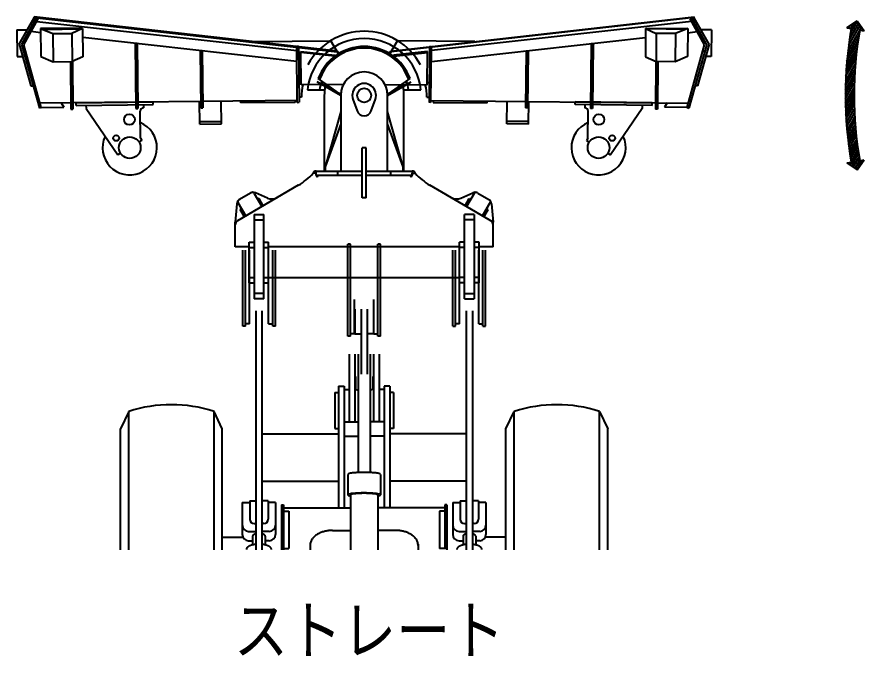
# Model space of a CAD drawing. Header units: millimetres. Extents: x -45 to 187, y -119 to 53.
# Drawn here: x -41.1 to 37.2, y -20 to 39.1 of the extents above; entities that cross this region are included whole.
import ezdxf
from ezdxf.enums import TextEntityAlignment as Align

# ---------------------------------------------------------------- set-up
doc = ezdxf.new("R2010")
doc.units = ezdxf.units.MM
doc.header["$LTSCALE"] = 0.25
doc.header["$PDSIZE"] = 1
doc.layers.add('Layer0016', color=7, linetype='Continuous')
doc.styles.add('dcStyle0', font='txt.shx', dxfattribs={"bigfont": 'bigfont'})

# ---------------------------------------------------------------- blocks, each defined once
blk = doc.blocks.new('DC_GROUP_ＤＸＦ５_101')
at = {"layer": 'Layer0016', "color": 7, "linetype": 'Continuous', "lineweight": 25}
for p, q in [((-6.518, 35.905), (21.498, 39.055)), ((21.491, 38.995), (-6.499, 35.847)), ((21.247, 38.646), (-2.761, 35.946)), ((21.271, 38.97), (21.114, 38.882)), ((22.459, 36.494), (21.114, 38.882)), ((22.636, 36.546), (21.271, 38.97)), ((21.497, 38.976), (21.498, 39.055)), ((22.867, 36.543), (21.497, 38.976)), ((17.014, 37.975), (16.986, 35.375)), ((17.014, 37.975), (20.905, 38)), ((17.014, 37.975), (17.997, 37.535)), ((20.681, 37.906), (17.082, 37.944)), ((20.905, 38), (19.758, 37.516)), ((20.905, 38), (20.877, 35.4)), ((20.901, 37.601), (21.78, 37.699)), ((23.081, 37.867), (22.116, 37.877)), ((23.081, 37.867), (23.055, 35.392)), ((-6.614, 35.653), (-5.905, 36.851)), ((1.222, 36.775), (-5.905, 36.851)), ((-2.772, 34.939), (17.005, 37.163)), ((17.997, 37.535), (17.969, 34.935)), ((19.758, 37.516), (17.997, 37.535)), ((19.758, 37.516), (19.73, 34.916)), ((21.997, 37.313), (22.154, 37.402)), ((-2.937, 36.337), (-2.992, 31.168)), ((-2.937, 36.337), (-2.757, 36.335)), ((-2.812, 31.166), (-2.757, 36.335)), ((11.977, 36.597), (11.913, 30.589)), ((11.977, 36.597), (12.157, 36.595)), ((12.157, 36.595), (12.093, 30.587)), ((20.837, 30.691), (22.459, 36.494)), ((22.66, 36.545), (21.01, 30.643)), ((22.867, 36.543), (21.791, 32.693)), ((-6.653, 35.676), (-6.518, 35.905)), ((-6.499, 35.847), (-6.518, 35.905)), ((-6.326, 35.459), (-6.287, 35.525)), ((-3.142, 35.869), (-6.287, 35.525)), ((-6.287, 35.525), (-6.233, 35.44)), ((-6.254, 35.405), (-6.233, 35.44)), ((-6.233, 35.44), (-3.143, 35.778)), ((-3.175, 32.78), (-3.142, 35.869)), ((5.969, 35.922), (5.913, 30.653)), ((5.969, 35.922), (6.149, 35.92)), ((6.149, 35.92), (6.093, 30.651)), ((16.986, 35.375), (17.969, 34.935)), ((20.877, 35.4), (19.73, 34.916)), ((22.308, 35.954), (22.481, 35.906)), ((23.055, 35.392), (22.547, 35.397)), ((17.96, 34.935), (17.912, 30.524)), ((19.73, 34.916), (17.969, 34.935)), ((18.14, 34.937), (18.092, 30.523)), ((-2.973, 32.958), (-3.173, 32.96)), ((-7.068, 32.822), (-3.175, 32.78)), ((21.791, 32.693), (21.584, 32.695)), ((-3.187, 31.65), (-2.987, 31.648)), ((-2.81, 31.346), (20.949, 31.092)), ((-2.61, 31.344), (-2.612, 31.164)), ((-2.812, 31.166), (-2.992, 31.168)), ((-2.612, 31.164), (2.388, 31.111)), ((2.388, 31.111), (2.39, 31.291)), ((4.187, 29.171), (4.21, 31.271)), ((6.093, 30.651), (5.913, 30.653)), ((6.187, 29.15), (6.209, 31.25)), ((10.507, 30.964), (10.509, 31.204)), ((17.606, 30.888), (10.507, 30.964)), ((17.609, 31.128), (10.509, 31.204)), ((11.407, 30.954), (11.403, 30.654)), ((12.093, 30.587), (11.913, 30.589)), ((16.703, 30.597), (13.776, 26.307)), ((16.706, 30.897), (16.703, 30.597)), ((17.606, 30.888), (17.609, 31.128)), ((18.092, 30.523), (17.912, 30.524)), ((19.009, 31.113), (18.759, 30.714)), ((20.837, 30.691), (18.759, 30.714)), ((20.837, 30.691), (21.01, 30.643)), ((11.673, 27.854), (11.7, 30.351)), ((6.187, 29.15), (4.187, 29.171)), ((6.19, 29.39), (4.19, 29.411)), ((11.673, 27.854), (11.552, 27.654)), ((11.552, 27.654), (11.809, 27.498)), ((13.519, 26.462), (13.776, 26.307))]:
    blk.add_line(p, q, dxfattribs=at)
for centre, radius in [((12.692, 29.58), 0.5), ((12.664, 26.98), 1), ((13.923, 27.867), 0.27)]:
    blk.add_circle(centre, radius, dxfattribs=at)
for centre, radius, start, end in [((-7.239, 31.694), 4.052, 359.38676, 15.57842), ((11.4, 30.354), 0.3, 359.38676, 89.38676), ((12.664, 26.98), 2.511, 112.85473, 24.56993)]:
    blk.add_arc(centre, radius, start, end, dxfattribs=at)
blk = doc.blocks.new('DC_GROUP_ＤＸＦ５_103')
at = {"layer": 'Layer0016', "color": 7, "linetype": 'Continuous', "lineweight": 25}
for centre, radius, start, end in [((-10.315, -3.375), 0.265, 95.02272, 136.23598), ((-9.84, -5.407), 2.349, 97.50616, 102.23733), ((-9.503, -7.836), 4.802, 95.39087, 97.70552), ((-9.269, -10.261), 7.237, 93.89772, 95.43333), ((-9.119, -12.429), 9.411, 92.73176, 93.91283), ((-9.034, -14.178), 11.162, 91.74315, 92.73887), ((-8.996, -15.398), 12.383, 90.84976, 91.74726), ((-8.986, -16.024), 13.009, 89.99839, 90.85267), ((-8.985, -16.024), 13.009, 89.14661, 90.00097), ((-8.975, -15.398), 12.382, 88.2519, 89.14952), ((-8.937, -14.176), 11.16, 87.26021, 88.256), ((-8.852, -12.428), 9.409, 86.0862, 87.26732), ((-8.702, -10.259), 7.236, 84.56547, 86.10131), ((-8.468, -7.835), 4.8, 82.29317, 84.60792), ((-8.131, -5.406), 2.348, 77.76077, 82.49259), ((-7.656, -3.375), 0.265, 43.7587, 84.97612)]:
    blk.add_arc(centre, radius, start, end, dxfattribs=at)
blk = doc.blocks.new('DC_GROUP_ＤＸＦ５_104')
at = {"layer": 'Layer0016', "color": 7, "linetype": 'Continuous', "lineweight": 25}
for centre, radius, start, end in [((-10.077, -5.24), 0.218, 95.00303, 136.14338), ((-9.687, -6.914), 1.935, 97.4884, 102.20738), ((-9.411, -8.915), 3.955, 95.37822, 97.6872), ((-9.218, -10.911), 5.96, 93.88862, 95.42056), ((-9.095, -12.697), 7.75, 92.72539, 93.90369), ((-9.025, -14.136), 9.191, 91.73908, 92.73248), ((-8.994, -15.141), 10.197, 90.84775, 91.74318), ((-8.986, -15.657), 10.712, 89.99833, 90.85066), ((-8.985, -15.657), 10.712, 89.14851, 90.00091), ((-8.977, -15.141), 10.196, 88.25585, 89.15141), ((-8.946, -14.135), 9.19, 87.26645, 88.25995), ((-8.876, -12.695), 7.748, 86.09516, 87.27354), ((-8.753, -10.91), 5.959, 84.578, 86.11024), ((-8.56, -8.913), 3.953, 82.31109, 84.62034), ((-8.283, -6.913), 1.934, 77.78974, 82.51), ((-7.893, -5.24), 0.218, 43.84851, 84.99501)]:
    blk.add_arc(centre, radius, start, end, dxfattribs=at)
blk = doc.blocks.new('DC_GROUP_ＤＸＦ５_105')
at = {"layer": 'Layer0016', "color": 7, "linetype": 'Continuous', "lineweight": 25}
for centre, radius, start, end in [((0.798, -9.637), 0.973, 75.48299, 76.90005), ((0.814, -9.574), 0.908, 73.96664, 75.48415), ((0.833, -9.509), 0.84, 72.32614, 73.96813), ((0.854, -9.442), 0.77, 70.537, 72.328), ((0.878, -9.375), 0.698, 68.56585, 70.5394), ((0.905, -9.307), 0.626, 66.36762, 68.56902), ((0.934, -9.241), 0.554, 63.88232, 66.37191), ((0.965, -9.177), 0.482, 61.03211, 63.88816), ((0.999, -9.116), 0.413, 57.70301, 61.04036), ((1.034, -9.06), 0.347, 53.74234, 57.7146), ((1.071, -9.011), 0.285, 48.92445, 53.75899), ((1.107, -8.969), 0.229, 42.93751, 48.9475), ((1.143, -8.936), 0.181, 35.36052, 42.96678), ((1.174, -8.914), 0.142, 25.71671, 35.38752), ((1.199, -8.902), 0.115, 13.7568, 25.71224), ((1.213, -8.898), 0.101, 0.06133, 13.68088)]:
    blk.add_arc(centre, radius, start, end, dxfattribs=at)
blk = doc.blocks.new('DC_GROUP_ＤＸＦ５_106')
at = {"layer": 'Layer0016', "color": 7, "linetype": 'Continuous', "lineweight": 25}
for centre, radius, start, end in [((0.255, -8.898), 0.101, 166.33047, 179.9613), ((0.269, -8.902), 0.115, 154.27384, 166.25394), ((0.293, -8.914), 0.143, 144.5923, 154.26976), ((0.325, -8.936), 0.181, 137.0091, 144.61932), ((0.36, -8.969), 0.23, 131.02821, 137.03852), ((0.397, -9.011), 0.285, 126.21827, 131.05135), ((0.434, -9.061), 0.347, 122.26262, 126.23486), ((0.469, -9.117), 0.414, 118.93881, 122.27425), ((0.503, -9.178), 0.483, 116.091, 118.94701), ((0.534, -9.242), 0.554, 113.60863, 116.09687), ((0.563, -9.308), 0.627, 111.41183, 113.61291), ((0.59, -9.375), 0.699, 109.44174, 111.41501), ((0.613, -9.443), 0.771, 107.65415, 109.44416), ((0.635, -9.509), 0.841, 106.01518, 107.65601), ((0.653, -9.575), 0.909, 104.49844, 106.01664), ((0.67, -9.638), 0.974, 103.08303, 104.49962)]:
    blk.add_arc(centre, radius, start, end, dxfattribs=at)
blk = doc.blocks.new('DC_GROUP_ＤＸＦ５_107')
at = {"layer": 'Layer0016', "color": 7, "linetype": 'Continuous', "lineweight": 25}
for centre, radius, start, end in [((-12.06, -10.823), 2.43, 110.31658, 114.36618), ((-11.997, -10.994), 2.612, 106.55395, 110.32107), ((-11.951, -11.147), 2.772, 103.00746, 106.55766), ((-11.921, -11.276), 2.905, 99.62292, 103.0106), ((-11.904, -11.377), 3.008, 96.35356, 99.62565), ((-11.896, -11.447), 3.077, 93.15815, 96.35601), ((-11.894, -11.482), 3.113, 89.99888, 93.16045), ((-12.896, -9.801), 1.084, 150.287, 159.36756), ((-12.773, -9.871), 1.225, 142.25385, 150.28589), ((-12.636, -9.977), 1.399, 135.22675, 142.26049), ((-12.496, -10.116), 1.596, 129.06937, 135.23606), ((-12.363, -10.279), 1.806, 123.62904, 129.0786), ((-12.244, -10.457), 2.02, 118.7657, 123.63712), ((-12.143, -10.641), 2.231, 114.36068, 118.77242), ((-13.041, -9.755), 0.932, 169.4188, 179.9835), ((-12.99, -9.765), 0.984, 159.38251, 169.38829)]:
    blk.add_arc(centre, radius, start, end, dxfattribs=at)
blk = doc.blocks.new('DC_GROUP_ＤＸＦ５_108')
at = {"layer": 'Layer0016', "color": 7, "linetype": 'Continuous', "lineweight": 25}
for centre, radius, start, end in [((-19.183, -8.898), 0.101, 166.33038, 179.9613), ((-19.17, -8.902), 0.115, 154.2737, 166.25385), ((-19.145, -8.914), 0.143, 144.59215, 154.26962), ((-19.114, -8.936), 0.181, 137.00895, 144.61917), ((-19.078, -8.969), 0.23, 131.02808, 137.03837), ((-19.041, -9.011), 0.285, 126.21816, 131.05122), ((-19.005, -9.061), 0.347, 122.26252, 126.23474), ((-18.969, -9.117), 0.414, 118.93872, 122.27415), ((-18.936, -9.178), 0.483, 116.09092, 118.94692), ((-18.904, -9.242), 0.554, 113.60856, 116.09679), ((-18.875, -9.308), 0.627, 111.41177, 113.61285), ((-18.849, -9.375), 0.699, 109.44169, 111.41496), ((-18.825, -9.443), 0.771, 107.6541, 109.44411), ((-18.804, -9.509), 0.841, 106.01514, 107.65597), ((-18.785, -9.575), 0.909, 104.49841, 106.01661), ((-18.769, -9.638), 0.974, 103.08301, 104.49958)]:
    blk.add_arc(centre, radius, start, end, dxfattribs=at)
blk = doc.blocks.new('DC_GROUP_ＤＸＦ５_109')
at = {"layer": 'Layer0016', "color": 7, "linetype": 'Continuous', "lineweight": 25}
for centre, radius, start, end in [((-18.64, -9.637), 0.973, 75.48299, 76.90005), ((-18.624, -9.574), 0.908, 73.96664, 75.48415), ((-18.605, -9.509), 0.84, 72.32614, 73.96813), ((-18.584, -9.442), 0.77, 70.537, 72.328), ((-18.56, -9.375), 0.698, 68.56585, 70.5394), ((-18.534, -9.307), 0.626, 66.36762, 68.56902), ((-18.505, -9.241), 0.554, 63.88232, 66.37191), ((-18.473, -9.177), 0.482, 61.03211, 63.88816), ((-18.44, -9.116), 0.413, 57.70301, 61.04036), ((-18.404, -9.06), 0.347, 53.74234, 57.7146), ((-18.368, -9.011), 0.285, 48.92445, 53.75899), ((-18.331, -8.969), 0.229, 42.93751, 48.9475), ((-18.295, -8.936), 0.181, 35.36052, 42.96678), ((-18.264, -8.914), 0.142, 25.71671, 35.38752), ((-18.239, -8.902), 0.115, 13.7568, 25.71224), ((-18.226, -8.898), 0.101, 0.06133, 13.68088)]:
    blk.add_arc(centre, radius, start, end, dxfattribs=at)
blk = doc.blocks.new('DC_GROUP_ＤＸＦ５_110')
at = {"layer": 'Layer0016', "color": 7, "linetype": 'Continuous', "lineweight": 25}
for centre, radius, start, end in [((-10.406, -5.08), 0.0749, 59.24038, 225.10142), ((-10.087, -4.141), 1.06, 249.49517, 261.99853), ((-9.867, -7.128), 2.171, 97.21937, 103.32624), ((-9.467, -10.041), 5.111, 94.96967, 97.56338), ((-9.212, -12.888), 7.969, 93.36298, 95.02636), ((-9.067, -15.284), 10.369, 92.10297, 93.38138), ((-9.003, -16.995), 12.082, 91.01435, 92.11146), ((-8.986, -17.883), 12.97, 89.9976, 91.01956), ((-8.985, -17.883), 12.97, 88.97994, 90.00199), ((-8.968, -16.994), 12.081, 87.88793, 88.98516), ((-8.903, -15.283), 10.368, 86.618, 87.89641), ((-8.759, -12.886), 7.968, 84.97283, 86.6364), ((-8.504, -10.04), 5.11, 82.43582, 85.0295), ((-8.104, -7.128), 2.17, 76.67318, 82.77979), ((-7.884, -4.141), 1.06, 278.00042, 290.50718), ((-7.565, -5.08), 0.0749, 314.93517, 120.73833)]:
    blk.add_arc(centre, radius, start, end, dxfattribs=at)
blk = doc.blocks.new('DC_GROUP_ＤＸＦ５_111')
at = {"layer": 'Layer0016', "color": 7, "linetype": 'Continuous', "lineweight": 25}
for centre, radius, start, end in [((-19.659, -10.13), 0.206, 161.46148, 179.87087), ((-19.609, -10.147), 0.258, 146.64586, 161.33858), ((-19.527, -10.2), 0.356, 136.0632, 146.70174), ((-19.429, -10.294), 0.492, 128.42247, 136.13757), ((-19.328, -10.42), 0.654, 122.6723, 128.47383), ((-19.23, -10.572), 0.834, 118.15947, 122.70409), ((-19.139, -10.742), 1.027, 114.48608, 118.17916), ((-19.057, -10.922), 1.225, 111.40289, 114.49864), ((-18.984, -11.107), 1.424, 108.74791, 111.41121), ((-18.921, -11.292), 1.619, 106.41175, 108.75362), ((-18.868, -11.473), 1.807, 104.31798, 106.41581), ((-18.824, -11.645), 1.986, 102.41136, 104.32095), ((-18.788, -11.807), 2.151, 100.65081, 102.4136), ((-18.76, -11.954), 2.301, 99.00485, 100.65255), ((-18.739, -12.086), 2.434, 97.4481, 99.00623), ((-18.724, -12.199), 2.549, 95.96191, 97.44924)]:
    blk.add_arc(centre, radius, start, end, dxfattribs=at)
blk = doc.blocks.new('DC_GROUP_ＤＸＦ５_112')
at = {"layer": 'Layer0016', "color": 7, "linetype": 'Continuous', "lineweight": 25}
for centre, radius, start, end in [((0.753, -12.199), 2.549, 82.54493, 84.03264), ((0.768, -12.085), 2.434, 80.9883, 82.54607), ((0.789, -11.954), 2.301, 79.34168, 80.98969), ((0.817, -11.806), 2.15, 77.58021, 79.34342), ((0.853, -11.645), 1.985, 75.67288, 77.58245), ((0.897, -11.472), 1.807, 73.57752, 75.67586), ((0.95, -11.291), 1.619, 71.23947, 73.58157), ((1.013, -11.106), 1.423, 68.58185, 71.24517), ((1.086, -10.921), 1.224, 65.4942, 68.59016), ((1.168, -10.741), 1.026, 61.81396, 65.50674), ((1.259, -10.572), 0.834, 57.28999, 61.83362), ((1.357, -10.42), 0.654, 51.52176, 57.32178), ((1.458, -10.294), 0.491, 43.86125, 51.57308), ((1.556, -10.201), 0.356, 33.30422, 43.93552), ((1.638, -10.147), 0.258, 18.67782, 33.36016), ((1.688, -10.13), 0.206, 0.15438, 18.55535)]:
    blk.add_arc(centre, radius, start, end, dxfattribs=at)
blk = doc.blocks.new('DC_GROUP_ＤＸＦ５_113')
at = {"layer": 'Layer0016', "color": 7, "linetype": 'Continuous', "lineweight": 25}
for centre, radius, start, end in [((-0.22, -10.13), 0.206, 161.46153, 179.87088), ((-0.171, -10.147), 0.258, 146.64593, 161.33864), ((-0.089, -10.2), 0.356, 136.06327, 146.70181), ((0.009, -10.294), 0.492, 128.42253, 136.13764), ((0.11, -10.42), 0.654, 122.67235, 128.47389), ((0.208, -10.572), 0.834, 118.15951, 122.70414), ((0.299, -10.742), 1.027, 114.48611, 118.1792), ((0.382, -10.922), 1.225, 111.40292, 114.49867), ((0.454, -11.107), 1.424, 108.74793, 111.41124), ((0.517, -11.292), 1.619, 106.41177, 108.75364), ((0.571, -11.473), 1.807, 104.31799, 106.41583), ((0.615, -11.645), 1.986, 102.41137, 104.32096), ((0.65, -11.807), 2.151, 100.65081, 102.41361), ((0.678, -11.954), 2.301, 99.00486, 100.65256), ((0.699, -12.086), 2.434, 97.4481, 99.00624), ((0.714, -12.199), 2.549, 95.96191, 97.44925)]:
    blk.add_arc(centre, radius, start, end, dxfattribs=at)
blk = doc.blocks.new('DC_GROUP_ＤＸＦ５_114')
at = {"layer": 'Layer0016', "color": 7, "linetype": 'Continuous', "lineweight": 25}
for centre, radius, start, end in [((-6.077, -11.482), 3.113, 86.83746, 89.99915), ((-6.075, -11.447), 3.077, 83.64155, 86.83976), ((-6.067, -11.377), 3.008, 80.37152, 83.64401), ((-6.05, -11.276), 2.905, 76.98626, 80.37425), ((-6.02, -11.147), 2.772, 73.43915, 76.9894), ((-5.974, -10.994), 2.612, 69.67565, 73.44286), ((-5.91, -10.823), 2.43, 65.63039, 69.68014), ((-5.828, -10.641), 2.231, 61.22397, 65.63589), ((-5.726, -10.457), 2.02, 56.35918, 61.23069), ((-5.607, -10.279), 1.806, 50.91793, 56.36725), ((-5.475, -10.116), 1.596, 44.76077, 50.92716), ((-5.335, -9.977), 1.399, 37.73719, 44.77005), ((-5.197, -9.871), 1.225, 29.71296, 37.74382), ((-5.075, -9.801), 1.084, 20.63217, 29.71187), ((-4.981, -9.765), 0.984, 10.61273, 20.61722), ((-4.93, -9.755), 0.932, 0.01885, 10.58222)]:
    blk.add_arc(centre, radius, start, end, dxfattribs=at)
blk = doc.blocks.new('DC_GROUP_ＤＸＦ５_115')
at = {"layer": 'Layer0016', "color": 7, "linetype": 'Continuous', "lineweight": 25}
for centre, radius, start, end in [((-18.685, -12.199), 2.549, 82.54493, 84.03264), ((-18.67, -12.085), 2.434, 80.9883, 82.54607), ((-18.649, -11.954), 2.301, 79.34168, 80.98969), ((-18.621, -11.806), 2.15, 77.58021, 79.34342), ((-18.586, -11.645), 1.985, 75.67288, 77.58245), ((-18.541, -11.472), 1.807, 73.57752, 75.67586), ((-18.488, -11.291), 1.619, 71.23947, 73.58157), ((-18.425, -11.106), 1.423, 68.58185, 71.24517), ((-18.352, -10.921), 1.224, 65.4942, 68.59016), ((-18.27, -10.741), 1.026, 61.81396, 65.50674), ((-18.179, -10.572), 0.834, 57.28999, 61.83362), ((-18.081, -10.42), 0.654, 51.52176, 57.32178), ((-17.98, -10.294), 0.491, 43.86125, 51.57308), ((-17.882, -10.201), 0.356, 33.30422, 43.93552), ((-17.8, -10.147), 0.258, 18.67782, 33.36016), ((-17.751, -10.13), 0.206, 0.15438, 18.55535)]:
    blk.add_arc(centre, radius, start, end, dxfattribs=at)
blk = doc.blocks.new('DC_GROUP_ＤＸＦ５_102')
at = {"layer": 'Layer0016', "color": 7, "linetype": 'Continuous', "lineweight": 25}
for p, q in [((-18.989, 11.895), (-18.989, -10.172)), ((-18.42, 11.895), (-18.42, -10.172)), ((-9.27, 12.064), (-9.27, 6.074)), ((-8.701, 12.064), (-8.701, 6.074)), ((0.449, 11.895), (0.449, -10.172)), ((1.018, 11.895), (1.018, -10.172)), ((-10.375, 7.92), (-10.375, 1.665)), ((-9.859, 7.92), (-9.859, 1.665)), ((-9.528, 7.92), (-9.528, -3.027)), ((-8.442, 7.92), (-8.442, -3.027)), ((-8.112, 7.92), (-8.112, 1.665)), ((-7.596, 7.92), (-7.596, 1.665)), ((-9.785, 5.832), (-9.785, 4.641)), ((-8.186, 5.832), (-8.186, 4.641)), ((-11.342, 4.947), (-10.826, 4.947)), ((-11.342, 4.947), (-11.342, -6.294)), ((-10.826, 4.947), (-10.826, -6.294)), ((-7.145, 4.947), (-7.145, -6.294)), ((-6.628, 4.947), (-7.145, 4.947)), ((-6.628, 4.947), (-6.628, -6.294)), ((-11.699, 4.36), (-11.699, 1.029)), ((-11.699, 4.36), (-11.342, 4.36)), ((-10.826, 4.651), (-10.375, 4.651)), ((-9.859, 4.641), (-9.785, 4.641)), ((-9.785, 4.641), (-9.528, 4.58)), ((-8.186, 4.641), (-8.442, 4.58)), ((-8.112, 4.641), (-8.186, 4.641)), ((-7.145, 4.651), (-7.596, 4.651)), ((-6.271, 4.36), (-6.628, 4.36)), ((-6.271, 4.36), (-6.271, 1.029)), ((-30.725, 2.62), (-31.485, 0.996)), ((-30.725, -10.172), (-30.725, 2.62)), ((-22.845, -10.172), (-22.845, 2.62)), ((-22.085, 0.996), (-22.845, 2.62)), ((4.115, 0.996), (4.875, 2.62)), ((4.875, -10.172), (4.875, 2.62)), ((12.755, 2.62), (13.515, 0.996)), ((12.755, -10.172), (12.755, 2.62)), ((-10.826, 1.665), (-9.528, 1.665)), ((-7.145, 1.665), (-8.442, 1.665)), ((-31.485, -10.172), (-31.485, 0.996)), ((-22.085, -10.172), (-22.085, 0.996)), ((-11.699, 1.029), (-11.342, 1.029)), ((-6.271, 1.029), (-6.628, 1.029)), ((4.115, -10.172), (4.115, 0.996)), ((13.515, -10.172), (13.515, 0.996)), ((-18.42, 0.536), (-11.342, 0.536)), ((-10.826, 0.338), (-9.528, 0.338)), ((-7.145, 0.338), (-8.442, 0.338)), ((0.449, 0.536), (-6.628, 0.536)), ((-18.42, -3.83), (-11.342, -3.83)), ((-10.506, -3.192), (-10.506, -5.09)), ((-7.465, -3.192), (-7.465, -5.09)), ((0.449, -3.83), (-6.628, -3.83)), ((-10.235, -5.089), (-10.235, -10.172)), ((-7.736, -5.089), (-7.736, -10.172)), ((-20.237, -5.803), (-19.548, -5.803)), ((-20.237, -5.803), (-20.237, -8.75)), ((-19.548, -5.649), (-18.989, -5.649)), ((-19.548, -5.649), (-19.548, -7.345)), ((-17.861, -5.649), (-18.42, -5.649)), ((-17.861, -5.649), (-17.861, -7.345)), ((-17.172, -5.803), (-17.861, -5.803)), ((-17.172, -5.803), (-17.172, -8.75)), ((-16.615, -6), (-16.615, -10.172)), ((-16.615, -6), (-16.445, -6)), ((-16.445, -6), (-16.445, -10.172)), ((-1.526, -6), (-1.526, -10.116)), ((-1.356, -6), (-1.526, -6)), ((-1.356, -6), (-1.356, -10.172)), ((-0.799, -5.803), (-0.11, -5.803)), ((-0.799, -5.803), (-0.799, -8.75)), ((-0.11, -5.649), (0.449, -5.649)), ((-0.11, -5.649), (-0.11, -7.345)), ((1.577, -5.649), (1.018, -5.649)), ((1.577, -5.649), (1.577, -7.345)), ((2.266, -5.803), (1.577, -5.803)), ((2.266, -5.803), (2.266, -8.75)), ((-16.445, -6.294), (-10.235, -6.294)), ((-16.445, -6.587), (-15.94, -6.587)), ((-15.94, -6.587), (-15.94, -10.051)), ((-1.526, -6.294), (-7.736, -6.294)), ((-2.031, -6.587), (-2.031, -10.051)), ((-1.526, -6.587), (-2.031, -6.587)), ((-19.15, -7.743), (-18.989, -7.743)), ((-18.259, -7.743), (-18.42, -7.743)), ((0.288, -7.743), (0.449, -7.743)), ((1.18, -7.743), (1.018, -7.743)), ((-19.659, -8.468), (-18.989, -8.468)), ((-17.751, -8.468), (-18.42, -8.468)), ((-11.894, -8.369), (-10.235, -8.369)), ((-6.077, -8.369), (-7.736, -8.369)), ((-0.22, -8.468), (0.449, -8.468)), ((1.688, -8.468), (1.018, -8.468)), ((-22.085, -9.01), (-20.176, -9.01)), ((-19.659, -9.329), (-19.285, -9.329)), ((-19.285, -8.898), (-19.285, -9.714)), ((-18.125, -8.898), (-18.125, -9.714)), ((-17.751, -9.329), (-18.125, -9.329)), ((-0.22, -9.329), (0.154, -9.329)), ((0.154, -8.898), (0.154, -9.714)), ((1.314, -8.898), (1.314, -9.714)), ((1.688, -9.329), (1.314, -9.329)), ((4.115, -9.01), (2.205, -9.01)), ((-16.445, -10.051), (-15.94, -10.051)), ((-13.973, -9.633), (-13.973, -10.172)), ((-3.998, -9.633), (-3.998, -10.172)), ((-1.526, -10.051), (-2.031, -10.051))]:
    blk.add_line(p, q, dxfattribs=at)
for centre, radius, start, end in [((-26.785, -9.577), 12.818, 72.09927, 107.90073), ((8.815, -9.577), 12.818, 72.09927, 107.90073), ((-19.15, -7.345), 0.398, 180, 270), ((-18.259, -7.345), 0.398, 270, 0), ((0.288, -7.345), 0.398, 180, 270), ((1.18, -7.345), 0.398, 270, 0), ((-19.659, -7.889), 0.578, 180, 269.99998), ((-17.751, -7.889), 0.578, 270.00002, 0), ((-0.22, -7.889), 0.578, 180, 269.99998), ((1.688, -7.889), 0.578, 270.00002, 0), ((-19.659, -8.75), 0.578, 180, 270), ((-17.751, -8.75), 0.578, 270, 0), ((-0.22, -8.75), 0.578, 180, 270), ((1.688, -8.75), 0.578, 270, 0)]:
    blk.add_arc(centre, radius, start, end, dxfattribs=at)
at = {"layer": 'Layer0016', "linetype": 'Continuous'}
for name in ['DC_GROUP_ＤＸＦ５_103', 'DC_GROUP_ＤＸＦ５_110', 'DC_GROUP_ＤＸＦ５_104', 'DC_GROUP_ＤＸＦ５_107', 'DC_GROUP_ＤＸＦ５_114', 'DC_GROUP_ＤＸＦ５_108', 'DC_GROUP_ＤＸＦ５_109', 'DC_GROUP_ＤＸＦ５_106', 'DC_GROUP_ＤＸＦ５_105', 'DC_GROUP_ＤＸＦ５_111', 'DC_GROUP_ＤＸＦ５_115', 'DC_GROUP_ＤＸＦ５_113', 'DC_GROUP_ＤＸＦ５_112']:
    blk.add_blockref(name, (0, 0), dxfattribs=at)
blk = doc.blocks.new('DC_GROUP_ＤＸＦ５_116')
at = {"layer": 'Layer0016', "color": 7, "linetype": 'Continuous', "lineweight": 25}
for p, q in [((-40.838, 36.543), (-39.468, 38.976)), ((-40.607, 36.546), (-39.242, 38.97)), ((-40.43, 36.494), (-39.085, 38.882)), ((-11.453, 35.905), (-39.469, 39.055)), ((-39.468, 38.976), (-39.469, 39.055)), ((-39.462, 38.995), (-11.472, 35.847)), ((-39.242, 38.97), (-39.085, 38.882)), ((-39.218, 38.646), (-15.21, 35.946)), ((-41.052, 37.867), (-40.087, 37.877)), ((-41.052, 37.867), (-41.026, 35.392)), ((-38.872, 37.601), (-39.751, 37.699)), ((-38.876, 38), (-37.729, 37.516)), ((-38.876, 38), (-38.848, 35.4)), ((-34.985, 37.975), (-38.876, 38)), ((-38.652, 37.906), (-35.053, 37.944)), ((-34.985, 37.975), (-35.968, 37.535)), ((-34.985, 37.975), (-34.957, 35.375)), ((-39.968, 37.313), (-40.125, 37.402)), ((-37.729, 37.516), (-35.968, 37.535)), ((-37.729, 37.516), (-37.701, 34.916)), ((-35.968, 37.535), (-35.94, 34.935)), ((-15.199, 34.939), (-34.976, 37.163)), ((-19.193, 36.775), (-12.066, 36.851)), ((-11.357, 35.653), (-12.066, 36.851)), ((-40.838, 36.543), (-39.762, 32.693)), ((-40.631, 36.545), (-38.981, 30.643)), ((-38.808, 30.691), (-40.43, 36.494)), ((-29.948, 36.597), (-30.128, 36.595)), ((-30.128, 36.595), (-30.064, 30.587)), ((-29.948, 36.597), (-29.884, 30.589)), ((-15.034, 36.337), (-15.214, 36.335)), ((-15.159, 31.166), (-15.214, 36.335)), ((-15.034, 36.337), (-14.979, 31.168)), ((-41.026, 35.392), (-40.518, 35.397)), ((-40.279, 35.954), (-40.452, 35.906)), ((-38.848, 35.4), (-37.701, 34.916)), ((-34.957, 35.375), (-35.94, 34.935)), ((-23.94, 35.922), (-24.12, 35.92)), ((-24.12, 35.92), (-24.064, 30.651)), ((-23.94, 35.922), (-23.884, 30.653)), ((-14.829, 35.869), (-11.684, 35.525)), ((-14.796, 32.78), (-14.829, 35.869)), ((-11.738, 35.44), (-14.828, 35.778)), ((-11.684, 35.525), (-11.738, 35.44)), ((-11.717, 35.405), (-11.738, 35.44)), ((-11.645, 35.459), (-11.684, 35.525)), ((-11.472, 35.847), (-11.453, 35.905)), ((-11.318, 35.676), (-11.453, 35.905)), ((-37.701, 34.916), (-35.94, 34.935)), ((-36.11, 34.937), (-36.063, 30.523)), ((-35.93, 34.935), (-35.883, 30.524)), ((-14.998, 32.958), (-14.798, 32.96)), ((-39.762, 32.693), (-39.555, 32.695)), ((-10.903, 32.822), (-14.796, 32.78)), ((-15.161, 31.346), (-38.92, 31.092)), ((-15.361, 31.344), (-15.359, 31.164)), ((-14.784, 31.65), (-14.984, 31.648)), ((-38.808, 30.691), (-38.981, 30.643)), ((-38.808, 30.691), (-36.73, 30.714)), ((-36.98, 31.113), (-36.73, 30.714)), ((-36.063, 30.523), (-35.883, 30.524)), ((-35.58, 31.128), (-28.48, 31.204)), ((-35.577, 30.888), (-35.58, 31.128)), ((-35.577, 30.888), (-28.477, 30.964)), ((-34.677, 30.897), (-34.674, 30.597)), ((-34.674, 30.597), (-31.747, 26.307)), ((-30.064, 30.587), (-29.884, 30.589)), ((-29.377, 30.954), (-29.374, 30.654)), ((-28.477, 30.964), (-28.48, 31.204)), ((-24.158, 29.15), (-24.18, 31.25)), ((-24.064, 30.651), (-23.884, 30.653)), ((-22.158, 29.171), (-22.18, 31.271)), ((-20.359, 31.111), (-20.36, 31.291)), ((-15.359, 31.164), (-20.359, 31.111)), ((-15.159, 31.166), (-14.979, 31.168)), ((-29.644, 27.854), (-29.671, 30.351)), ((-24.16, 29.39), (-22.16, 29.411)), ((-24.158, 29.15), (-22.158, 29.171)), ((-29.523, 27.654), (-29.78, 27.498)), ((-29.644, 27.854), (-29.523, 27.654)), ((-31.49, 26.462), (-31.747, 26.307))]:
    blk.add_line(p, q, dxfattribs=at)
for centre, radius in [((-30.663, 29.58), 0.5), ((-31.894, 27.867), 0.27), ((-30.635, 26.98), 1)]:
    blk.add_circle(centre, radius, dxfattribs=at)
for centre, radius, start, end in [((-10.732, 31.694), 4.052, 164.42158, 180.61324), ((-29.371, 30.354), 0.3, 90.61324, 180.61324), ((-30.635, 26.98), 2.511, 155.43007, 67.14527)]:
    blk.add_arc(centre, radius, start, end, dxfattribs=at)
blk = doc.blocks.new('DC_GROUP_ＤＸＦ５_118')
at = {"layer": 'Layer0016', "color": 7, "linetype": 'Continuous', "lineweight": 25}
for p, q in [((-10.023, 31.446), (-9.645, 30.379)), ((-8.325, 30.379), (-7.948, 31.446))]:
    blk.add_line(p, q, dxfattribs=at)
for centre, radius, start, end in [((-8.985, 31.812), 1.1, 340.52878, 199.47122), ((-8.985, 30.612), 0.7, 199.47122, 340.52878)]:
    blk.add_arc(centre, radius, start, end, dxfattribs=at)
blk = doc.blocks.new('DC_GROUP_ＤＸＦ５_119')
at = {"layer": 'Layer0016', "color": 7, "linetype": 'Continuous', "lineweight": 25}
for p, q in [((-19.155, 20.812), (-19.155, 13.512)), ((-19.155, 20.812), (-18.255, 20.812)), ((-18.255, 13.512), (-18.255, 20.812)), ((-19.605, 14.996), (-19.605, 18.257)), ((-19.605, 18.257), (-19.155, 18.257)), ((-18.255, 18.257), (-17.805, 18.257)), ((-17.805, 14.996), (-17.805, 18.257)), ((-19.605, 14.996), (-19.155, 14.996)), ((-18.255, 14.996), (-17.805, 14.996)), ((-18.255, 13.512), (-19.155, 13.512))]:
    blk.add_line(p, q, dxfattribs=at)
at = {"layer": 'Layer0016', "color": 7, "linetype": 'Continuous'}
blk.add_point((-17.825, 15.012), dxfattribs=at)
blk = doc.blocks.new('DC_GROUP_ＤＸＦ５_120')
at = {"layer": 'Layer0016', "color": 7, "linetype": 'Continuous', "lineweight": 25}
for p, q in [((0.285, 13.512), (0.285, 20.812)), ((1.185, 20.812), (0.285, 20.812)), ((1.185, 20.812), (1.185, 13.512)), ((-0.165, 14.996), (-0.165, 18.257)), ((0.285, 18.257), (-0.165, 18.257)), ((1.635, 18.257), (1.185, 18.257)), ((1.635, 14.996), (1.635, 18.257)), ((0.285, 14.996), (-0.165, 14.996)), ((1.635, 14.996), (1.185, 14.996)), ((0.285, 13.512), (1.185, 13.512))]:
    blk.add_line(p, q, dxfattribs=at)
at = {"layer": 'Layer0016', "color": 7, "linetype": 'Continuous'}
blk.add_point((-0.145, 15.012), dxfattribs=at)
blk = doc.blocks.new('DC_GROUP_ＤＸＦ５_117')
at = {"layer": 'Layer0016', "color": 7, "linetype": 'Continuous', "lineweight": 25}
for p, q in [((-11.145, 31.812), (-13.321, 33.068)), ((-11.319, 32.012), (-13.222, 33.37)), ((-6.825, 31.812), (-4.65, 33.068)), ((-6.652, 32.012), (-4.749, 33.37)), ((-14.218, 32.312), (-12.626, 32.312)), ((-5.345, 32.312), (-3.753, 32.312)), ((-12.665, 31.812), (-12.665, 24.812)), ((-11.319, 32.012), (-11.129, 32.012)), ((-11.145, 31.812), (-11.145, 24.812)), ((-6.842, 32.012), (-6.652, 32.012)), ((-6.825, 24.812), (-6.825, 31.812)), ((-5.305, 24.812), (-5.305, 31.812)), ((-11.145, 30.322), (-12.585, 25.212)), ((-5.385, 25.212), (-6.825, 30.322)), ((-11.145, 29.17), (-12.585, 25.212)), ((-5.385, 25.212), (-6.825, 29.17)), ((-9.175, 22.332), (-9.175, 26.952)), ((-8.795, 26.952), (-9.175, 26.952)), ((-8.795, 22.332), (-8.795, 26.952)), ((-12.585, 25.212), (-12.585, 24.812)), ((-5.385, 24.812), (-5.385, 25.212)), ((-13.425, 24.612), (-13.691, 24.612)), ((-13.425, 24.432), (-13.425, 24.612)), ((-13.405, 24.432), (-13.405, 24.812)), ((-13.405, 24.812), (-9.175, 24.812)), ((-13.405, 24.432), (-9.175, 24.432)), ((-11.445, 24.812), (-11.445, 24.432)), ((-8.795, 24.812), (-4.565, 24.812)), ((-8.795, 24.432), (-4.565, 24.432)), ((-6.525, 24.432), (-6.525, 24.812)), ((-4.565, 24.812), (-4.565, 24.432)), ((-4.545, 24.612), (-4.545, 24.432)), ((-4.545, 24.432), (-4.545, 24.612)), ((-4.545, 24.612), (-4.28, 24.612)), ((-15.067, 23.509), (-20.687, 20.228)), ((2.915, 20.112), (-2.904, 23.509)), ((-19.427, 22.822), (-20.55, 22.167)), ((-19.153, 22.75), (-18.445, 21.537)), ((-17.921, 22.326), (-19.02, 22.818)), ((-0.05, 22.326), (1.049, 22.818)), ((1.183, 22.75), (0.474, 21.537)), ((1.505, 22.793), (2.527, 22.197)), ((-18.693, 22.278), (-18.831, 22.197)), ((-18.307, 21.618), (-18.693, 22.278)), ((-8.795, 22.332), (-9.175, 22.332)), ((0.336, 21.618), (0.722, 22.278)), ((0.722, 22.278), (0.86, 22.197)), ((1.942, 20.68), (2.751, 22.066)), ((-20.744, 21.807), (-20.885, 20.112)), ((-19.913, 20.68), (-20.622, 21.893)), ((-20.299, 21.34), (-20.437, 21.26)), ((-20.051, 20.599), (-20.437, 21.26)), ((2.081, 20.599), (2.466, 21.26)), ((2.328, 21.34), (2.466, 21.26)), ((2.773, 21.807), (2.915, 20.112)), ((-20.885, 17.812), (-20.885, 20.112)), ((-19.155, 20.312), (-19.155, 13.012)), ((-19.155, 20.312), (-18.255, 20.312)), ((-18.255, 13.012), (-18.255, 20.312)), ((0.285, 13.012), (0.285, 20.312)), ((1.185, 20.312), (0.285, 20.312)), ((1.185, 20.312), (1.185, 13.012)), ((2.915, 17.812), (2.915, 20.112)), ((-10.485, 9.573), (-10.485, 18.064)), ((-10.245, 18.064), (-10.485, 18.064)), ((-10.245, 9.573), (-10.245, 18.064)), ((-7.725, 9.573), (-7.725, 18.064)), ((-7.485, 18.064), (-7.725, 18.064)), ((-7.485, 9.573), (-7.485, 18.064)), ((-19.605, 17.812), (-20.885, 17.812)), ((-20.185, 10.495), (-20.185, 17.512)), ((-19.945, 10.495), (-19.945, 17.512)), ((-19.605, 14.496), (-19.605, 17.757)), ((-19.605, 17.757), (-19.155, 17.757)), ((-19.565, 10.695), (-19.565, 17.512)), ((-18.255, 17.757), (-17.805, 17.757)), ((-0.165, 17.812), (-17.805, 17.812)), ((-17.805, 14.496), (-17.805, 17.757)), ((-17.805, 10.695), (-17.805, 17.512)), ((-17.425, 10.495), (-17.425, 17.512)), ((-17.185, 10.495), (-17.185, 17.512)), ((-0.785, 10.495), (-0.785, 17.512)), ((-0.545, 10.495), (-0.545, 17.512)), ((-0.165, 14.496), (-0.165, 17.757)), ((0.285, 17.757), (-0.165, 17.757)), ((-0.165, 10.695), (-0.165, 17.512)), ((1.635, 17.757), (1.185, 17.757)), ((1.595, 10.695), (1.595, 17.512)), ((2.915, 17.812), (1.635, 17.812)), ((1.635, 14.496), (1.635, 17.757)), ((1.975, 10.495), (1.975, 17.512)), ((2.215, 10.495), (2.215, 17.512)), ((-0.165, 14.966), (-17.805, 14.966)), ((-19.605, 14.496), (-19.155, 14.496)), ((-18.255, 14.496), (-17.805, 14.496)), ((0.285, 14.496), (-0.165, 14.496)), ((1.635, 14.496), (1.185, 14.496)), ((-18.255, 13.012), (-19.155, 13.012)), ((-9.865, 9.773), (-9.865, 12.968)), ((-8.105, 9.773), (-8.105, 12.968)), ((0.285, 13.012), (1.185, 13.012)), ((-9.852, 12.064), (-9.852, 9.773)), ((-8.119, 12.064), (-8.119, 9.773)), ((-19.945, 10.495), (-20.185, 10.495)), ((-19.565, 10.695), (-19.945, 10.695)), ((-17.805, 10.695), (-17.425, 10.695)), ((-17.185, 10.495), (-17.425, 10.495)), ((-0.785, 10.495), (-0.545, 10.495)), ((-0.165, 10.695), (-0.545, 10.695)), ((1.595, 10.695), (1.975, 10.695)), ((1.975, 10.495), (2.215, 10.495)), ((-10.245, 9.573), (-10.485, 9.573)), ((-9.865, 9.773), (-10.245, 9.773)), ((-9.852, 9.773), (-9.27, 9.773)), ((-8.119, 9.773), (-8.701, 9.773)), ((-8.105, 9.773), (-7.725, 9.773)), ((-7.485, 9.573), (-7.725, 9.573))]:
    blk.add_line(p, q, dxfattribs=at)
blk.add_circle((-8.985, 31.812), 0.65, dxfattribs=at)
for centre, radius, start, end in [((-8.985, 31.812), 5.917, 28.38465, 151.43791), ((-8.985, 31.812), 5.256, 5.45877, 174.54123), ((-8.985, 31.812), 4.514, 20.18846, 159.81154), ((-8.985, 31.812), 4.372, 19.67811, 160.32189), ((-8.985, 31.812), 4.366, 19.65681, 160.34319), ((-8.985, 31.812), 2.16, 0, 180), ((-8.985, 31.812), 4.14, 161.24083, 173.06329), ((-8.985, 31.812), 4.083, 161.52523, 165.82105), ((-8.985, 31.812), 4.083, 14.17895, 18.47477), ((-8.985, 31.812), 4.14, 6.93671, 18.75917), ((-8.985, 31.812), 3.68, 166.44909, 180), ((-8.985, 31.812), 3.69, 166.42, 172.21239), ((-14.796, 24.692), 8.27, 69.71742, 70.3433), ((-16.555, 24.758), 8.949, 54.16363, 55.70048), ((-1.342, 24.652), 9.078, 124.31048, 125.82541), ((-3.203, 24.768), 8.188, 109.65358, 110.2857), ((-8.985, 31.812), 3.68, 0, 13.55091), ((-8.985, 31.812), 3.69, 7.78761, 13.58), ((-18.092, 28.691), 6, 300.27569, 317.17996), ((-13.45, 24.572), 0.245, 79.50012, 170.45198), ((-13.325, 24.432), 0.1, 180, 0), ((-4.645, 24.432), 0.1, 180, 0), ((-4.521, 24.572), 0.245, 9.54802, 100.49988), ((0.121, 28.691), 6, 222.82004, 239.72431), ((-19.224, 22.362), 0.5, 65.90255, 120.27569), ((-19.326, 22.649), 0.2, 30.27569, 120.27569), ((1.253, 22.362), 0.5, 59.72431, 114.09745), ((1.355, 22.649), 0.2, 59.72431, 149.72431), ((-20.246, 21.765), 0.5, 120.27569, 175.22761), ((-20.449, 21.994), 0.2, 120.27569, 210.27569), ((-17.513, 23.239), 1, 245.90255, 300.27569), ((-0.458, 23.239), 1, 239.72431, 294.09745), ((2.275, 21.765), 0.5, 4.77239, 59.72431), ((2.478, 21.994), 0.2, 329.72431, 59.72431), ((-20.485, 19.883), 0.4, 120.27569, 180), ((2.515, 19.883), 0.4, 0, 59.72431)]:
    blk.add_arc(centre, radius, start, end, dxfattribs=at)
for points, knots in [([(-12.014, 32.48), (-12.092, 32.507), (-12.402, 32.618), (-12.712, 32.729), (-12.944, 32.813)], [0, 0, 0, 0, 0.250234, 1, 1, 1, 1]), ([(-5.026, 32.813), (-5.104, 32.785), (-5.414, 32.674), (-5.724, 32.563), (-5.957, 32.48)], [0, 0, 0, 0, 0.249795, 1, 1, 1, 1])]:
    blk.add_open_spline(points, degree=3, knots=knots, dxfattribs=at)
at = {"layer": 'Layer0016', "linetype": 'Continuous'}
for name in ['DC_GROUP_ＤＸＦ５_118', 'DC_GROUP_ＤＸＦ５_119', 'DC_GROUP_ＤＸＦ５_120']:
    blk.add_blockref(name, (0, 0), dxfattribs=at)
blk = doc.blocks.new('DC_GROUP_ＤＸＦ５_126')
at = {"layer": 'Layer0016', "color": 7, "linetype": 'Continuous', "lineweight": 25}
for p, q in [((35.839, 36.974), (36.704, 38.472)), ((35.923, 37.52), (36.578, 38.654)), ((35.965, 37.993), (36.263, 38.508)), ((35.702, 35.937), (36.784, 37.81)), ((35.756, 38.029), (35.879, 38.242)), ((35.766, 36.447), (36.83, 38.29)), ((36.804, 37.845), (36.956, 38.108)), ((37.013, 37.808), (37.082, 37.926)), ((35.648, 35.443), (36.69, 37.248)), ((35.564, 34.497), (36.538, 36.185)), ((35.602, 34.964), (36.609, 36.707)), ((35.532, 34.042), (36.478, 35.681)), ((35.488, 33.166), (36.384, 34.718)), ((35.507, 33.599), (36.427, 35.192)), ((35.466, 32.328), (36.32, 33.806)), ((35.474, 32.742), (36.348, 34.256)), ((35.462, 31.922), (36.297, 33.367)), ((35.463, 31.523), (36.281, 32.938)), ((35.469, 31.132), (36.269, 32.519)), ((35.478, 30.749), (36.264, 32.109)), ((35.491, 30.372), (36.262, 31.707)), ((35.508, 30.001), (36.266, 31.313)), ((35.529, 29.637), (36.274, 30.926)), ((35.553, 29.278), (36.285, 30.547)), ((35.58, 28.925), (36.301, 30.174)), ((35.61, 28.577), (36.32, 29.807)), ((35.643, 28.234), (36.343, 29.447)), ((35.679, 27.896), (36.369, 29.092)), ((35.717, 27.563), (36.398, 28.742)), ((35.758, 27.234), (36.43, 28.398)), ((35.802, 26.91), (36.466, 28.059)), ((35.848, 26.589), (36.504, 27.725)), ((35.896, 26.273), (36.544, 27.395)), ((35.947, 25.961), (36.587, 27.07)), ((36, 25.653), (36.633, 26.749)), ((36.019, 25.285), (36.681, 26.432)), ((36.184, 25.171), (36.732, 26.12)), ((36.514, 24.943), (37.019, 25.818)), ((35.689, 25.514), (35.734, 25.591)), ((35.854, 25.4), (35.991, 25.637)), ((36.349, 25.057), (36.784, 25.811))]:
    blk.add_line(p, q, dxfattribs=at)
blk = doc.blocks.new('DC_GROUP_ＤＸＦ５_125')
at = {"layer": 'Layer0016', "color": 7, "linetype": 'Continuous', "lineweight": 25}
for p, q in [((35.608, 38.055), (36.544, 38.703)), ((36.544, 38.703), (37.184, 37.778)), ((35.608, 38.055), (36.002, 37.986)), ((36.79, 37.847), (37.184, 37.778)), ((36.544, 24.922), (37.184, 25.847)), ((36.79, 25.778), (37.184, 25.847)), ((35.608, 25.569), (36.002, 25.639)), ((35.608, 25.569), (36.544, 24.922))]:
    blk.add_line(p, q, dxfattribs=at)
for radius in [35.552, 34.752]:
    blk.add_arc((71.015, 31.812), radius, 170, 190, dxfattribs=at)
at = {"layer": 'Layer0016', "linetype": 'Continuous'}
blk.add_blockref('DC_GROUP_ＤＸＦ５_126', (0, 0), dxfattribs=at)

msp = doc.modelspace()

# ---------------------------------------------------------------- block references
at = {"layer": 'Layer0016', "linetype": 'Continuous'}
for name in ['DC_GROUP_ＤＸＦ５_116', 'DC_GROUP_ＤＸＦ５_101', 'DC_GROUP_ＤＸＦ５_125', 'DC_GROUP_ＤＸＦ５_117', 'DC_GROUP_ＤＸＦ５_102']:
    msp.add_blockref(name, (0, 0), dxfattribs=at)

# ---------------------------------------------------------------- texts
at = {"layer": 'Layer0016', "color": 7, "style": 'dcStyle0', "width": 1.206897}
msp.add_text('ストレート', height=5, dxfattribs=at).set_placement((-21.022, -20.276), (3.978, -20.276), align=Align.FIT)

doc.saveas('drawing.dxf')
